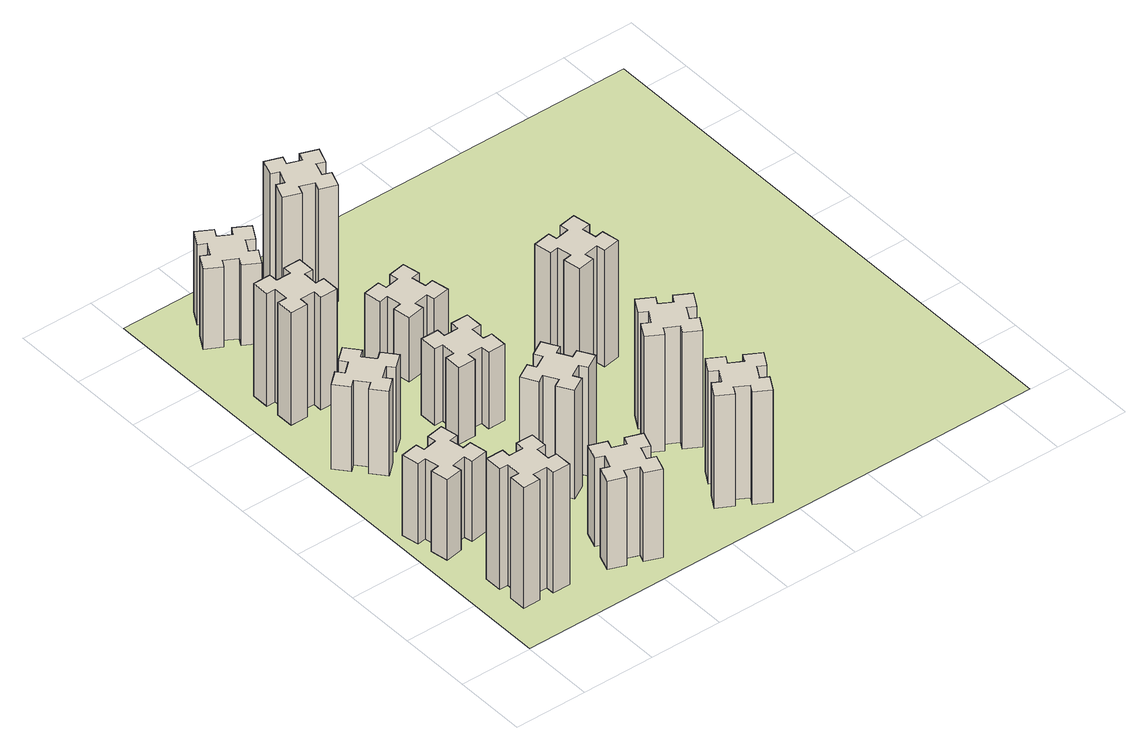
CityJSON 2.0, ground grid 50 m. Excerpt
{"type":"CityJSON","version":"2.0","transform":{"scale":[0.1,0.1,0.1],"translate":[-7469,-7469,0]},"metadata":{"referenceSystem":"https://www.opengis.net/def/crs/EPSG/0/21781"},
"CityObjects":{
"building1":{"type":"Building","attributes":{"class":"1000","function":"1000","usage":"1000","yearOfConstruction":2016,"roofType":"1000","measuredHeight":90,"storeysAboveGround":30,"storeysBelowGround":0},"geometry":[{"type":"Solid","lod":"1","boundaries":[[[[0,1,2,3,4,5,6,7,8,9,10,11,12,13,14,15,16,17,18,19]],[[17,16,20,21]],[[16,15,22,20]],[[15,14,23,22]],[[14,13,24,23]],[[13,12,25,24]],[[12,11,26,25]],[[11,10,27,26]],[[10,9,28,27]],[[9,8,29,28]],[[8,7,30,29]],[[7,6,31,30]],[[6,5,32,31]],[[5,4,33,32]],[[4,3,34,33]],[[3,2,35,34]],[[2,1,36,35]],[[1,0,37,36]],[[0,19,38,37]],[[19,18,39,38]],[[18,17,21,39]],[[24,25,26,27,28,29,30,31,32,33,34,35,36,37,38,39,21,20,22,23]]]]}]},
"building2":{"type":"Building","attributes":{"class":"1000","function":"1000","usage":"1000","yearOfConstruction":2016,"roofType":"1000","measuredHeight":60,"storeysAboveGround":30,"storeysBelowGround":0},"geometry":[{"type":"Solid","lod":"1","boundaries":[[[[40,41,42,43,44,45,46,47,48,49,50,51,52,53,54,55,56,57,58,59]],[[57,56,60,61]],[[56,55,62,60]],[[55,54,63,62]],[[54,53,64,63]],[[53,52,65,64]],[[52,51,66,65]],[[51,50,67,66]],[[50,49,68,67]],[[49,48,69,68]],[[48,47,70,69]],[[47,46,71,70]],[[46,45,72,71]],[[45,44,73,72]],[[44,43,74,73]],[[43,42,75,74]],[[42,41,76,75]],[[41,40,77,76]],[[40,59,78,77]],[[59,58,79,78]],[[58,57,61,79]],[[64,65,66,67,68,69,70,71,72,73,74,75,76,77,78,79,61,60,62,63]]]]}]},
"building3":{"type":"Building","attributes":{"class":"1000","function":"1000","usage":"1000","yearOfConstruction":2016,"roofType":"1000","measuredHeight":63,"storeysAboveGround":30,"storeysBelowGround":0},"geometry":[{"type":"Solid","lod":"1","boundaries":[[[[80,81,82,83,84,85,86,87,88,89,90,91,92,93,94,95,96,97,98,99]],[[97,96,100,101]],[[96,95,102,100]],[[95,94,103,102]],[[94,93,104,103]],[[93,92,105,104]],[[92,91,106,105]],[[91,90,107,106]],[[90,89,108,107]],[[89,88,109,108]],[[88,87,110,109]],[[87,86,111,110]],[[86,85,112,111]],[[85,84,113,112]],[[84,83,114,113]],[[83,82,115,114]],[[82,81,116,115]],[[81,80,117,116]],[[80,99,118,117]],[[99,98,119,118]],[[98,97,101,119]],[[104,105,106,107,108,109,110,111,112,113,114,115,116,117,118,119,101,100,102,103]]]]}]},
"building4":{"type":"Building","attributes":{"class":"1000","function":"1000","usage":"1000","yearOfConstruction":2016,"roofType":"1000","measuredHeight":66,"storeysAboveGround":30,"storeysBelowGround":0},"geometry":[{"type":"Solid","lod":"1","boundaries":[[[[120,121,122,123,124,125,126,127,128,129,130,131,132,133,134,135,136,137,138,139]],[[137,136,140,141]],[[136,135,142,140]],[[135,134,143,142]],[[134,133,144,143]],[[133,132,145,144]],[[132,131,146,145]],[[131,130,147,146]],[[130,129,148,147]],[[129,128,149,148]],[[128,127,150,149]],[[127,126,151,150]],[[126,125,152,151]],[[125,124,153,152]],[[124,123,154,153]],[[123,122,155,154]],[[122,121,156,155]],[[121,120,157,156]],[[120,139,158,157]],[[139,138,159,158]],[[138,137,141,159]],[[144,145,146,147,148,149,150,151,152,153,154,155,156,157,158,159,141,140,142,143]]]]}]},
"building5":{"type":"Building","attributes":{"class":"1000","function":"1000","usage":"1000","yearOfConstruction":2016,"roofType":"1000","measuredHeight":84,"storeysAboveGround":30,"storeysBelowGround":0},"geometry":[{"type":"Solid","lod":"1","boundaries":[[[[160,161,162,163,164,165,166,167,168,169,170,171,172,173,174,175,176,177,178,179]],[[177,176,180,181]],[[176,175,182,180]],[[175,174,183,182]],[[174,173,184,183]],[[173,172,185,184]],[[172,171,186,185]],[[171,170,187,186]],[[170,169,188,187]],[[169,168,189,188]],[[168,167,190,189]],[[167,166,191,190]],[[166,165,192,191]],[[165,164,193,192]],[[164,163,194,193]],[[163,162,195,194]],[[162,161,196,195]],[[161,160,197,196]],[[160,179,198,197]],[[179,178,199,198]],[[178,177,181,199]],[[184,185,186,187,188,189,190,191,192,193,194,195,196,197,198,199,181,180,182,183]]]]}]},
"building6":{"type":"Building","attributes":{"class":"1000","function":"1000","usage":"1000","yearOfConstruction":2016,"roofType":"1000","measuredHeight":81,"storeysAboveGround":30,"storeysBelowGround":0},"geometry":[{"type":"Solid","lod":"1","boundaries":[[[[200,201,202,203,204,205,206,207,208,209,210,211,212,213,214,215,216,217,218,219]],[[217,216,220,221]],[[216,215,222,220]],[[215,214,223,222]],[[214,213,224,223]],[[213,212,225,224]],[[212,211,226,225]],[[211,210,227,226]],[[210,209,228,227]],[[209,208,229,228]],[[208,207,230,229]],[[207,206,231,230]],[[206,205,232,231]],[[205,204,233,232]],[[204,203,234,233]],[[203,202,235,234]],[[202,201,236,235]],[[201,200,237,236]],[[200,219,238,237]],[[219,218,239,238]],[[218,217,221,239]],[[224,225,226,227,228,229,230,231,232,233,234,235,236,237,238,239,221,220,222,223]]]]}]},
"building7":{"type":"Building","attributes":{"class":"1000","function":"1000","usage":"1000","yearOfConstruction":2016,"roofType":"1000","measuredHeight":60,"storeysAboveGround":30,"storeysBelowGround":0},"geometry":[{"type":"Solid","lod":"1","boundaries":[[[[240,241,242,243,244,245,246,247,248,249,250,251,252,253,254,255,256,257,258,259]],[[257,256,260,261]],[[256,255,262,260]],[[255,254,263,262]],[[254,253,264,263]],[[253,252,265,264]],[[252,251,266,265]],[[251,250,267,266]],[[250,249,268,267]],[[249,248,269,268]],[[248,247,270,269]],[[247,246,271,270]],[[246,245,272,271]],[[245,244,273,272]],[[244,243,274,273]],[[243,242,275,274]],[[242,241,276,275]],[[241,240,277,276]],[[240,259,278,277]],[[259,258,279,278]],[[258,257,261,279]],[[264,265,266,267,268,269,270,271,272,273,274,275,276,277,278,279,261,260,262,263]]]]}]},
"building8":{"type":"Building","attributes":{"class":"1000","function":"1000","usage":"1000","yearOfConstruction":2016,"roofType":"1000","measuredHeight":57,"storeysAboveGround":30,"storeysBelowGround":0},"geometry":[{"type":"Solid","lod":"1","boundaries":[[[[280,281,282,283,284,285,286,287,288,289,290,291,292,293,294,295,296,297,298,299]],[[297,296,300,301]],[[296,295,302,300]],[[295,294,303,302]],[[294,293,304,303]],[[293,292,305,304]],[[292,291,306,305]],[[291,290,307,306]],[[290,289,308,307]],[[289,288,309,308]],[[288,287,310,309]],[[287,286,311,310]],[[286,285,312,311]],[[285,284,313,312]],[[284,283,314,313]],[[283,282,315,314]],[[282,281,316,315]],[[281,280,317,316]],[[280,299,318,317]],[[299,298,319,318]],[[298,297,301,319]],[[304,305,306,307,308,309,310,311,312,313,314,315,316,317,318,319,301,300,302,303]]]]}]},
"building9":{"type":"Building","attributes":{"class":"1000","function":"1000","usage":"1000","yearOfConstruction":2016,"roofType":"1000","measuredHeight":48,"storeysAboveGround":30,"storeysBelowGround":0},"geometry":[{"type":"Solid","lod":"1","boundaries":[[[[320,321,322,323,324,325,326,327,328,329,330,331,332,333,334,335,336,337,338,339]],[[337,336,340,341]],[[336,335,342,340]],[[335,334,343,342]],[[334,333,344,343]],[[333,332,345,344]],[[332,331,346,345]],[[331,330,347,346]],[[330,329,348,347]],[[329,328,349,348]],[[328,327,350,349]],[[327,326,351,350]],[[326,325,352,351]],[[325,324,353,352]],[[324,323,354,353]],[[323,322,355,354]],[[322,321,356,355]],[[321,320,357,356]],[[320,339,358,357]],[[339,338,359,358]],[[338,337,341,359]],[[344,345,346,347,348,349,350,351,352,353,354,355,356,357,358,359,341,340,342,343]]]]}]},
"building10":{"type":"Building","attributes":{"class":"1000","function":"1000","usage":"1000","yearOfConstruction":2016,"roofType":"1000","measuredHeight":84,"storeysAboveGround":30,"storeysBelowGround":0},"geometry":[{"type":"Solid","lod":"1","boundaries":[[[[360,361,362,363,364,365,366,367,368,369,370,371,372,373,374,375,376,377,378,379]],[[377,376,380,381]],[[376,375,382,380]],[[375,374,383,382]],[[374,373,384,383]],[[373,372,385,384]],[[372,371,386,385]],[[371,370,387,386]],[[370,369,388,387]],[[369,368,389,388]],[[368,367,390,389]],[[367,366,391,390]],[[366,365,392,391]],[[365,364,393,392]],[[364,363,394,393]],[[363,362,395,394]],[[362,361,396,395]],[[361,360,397,396]],[[360,379,398,397]],[[379,378,399,398]],[[378,377,381,399]],[[384,385,386,387,388,389,390,391,392,393,394,395,396,397,398,399,381,380,382,383]]]]}]},
"building11":{"type":"Building","attributes":{"class":"1000","function":"1000","usage":"1000","yearOfConstruction":2016,"roofType":"1000","measuredHeight":87,"storeysAboveGround":30,"storeysBelowGround":0},"geometry":[{"type":"Solid","lod":"1","boundaries":[[[[400,401,402,403,404,405,406,407,408,409,410,411,412,413,414,415,416,417,418,419]],[[417,416,420,421]],[[416,415,422,420]],[[415,414,423,422]],[[414,413,424,423]],[[413,412,425,424]],[[412,411,426,425]],[[411,410,427,426]],[[410,409,428,427]],[[409,408,429,428]],[[408,407,430,429]],[[407,406,431,430]],[[406,405,432,431]],[[405,404,433,432]],[[404,403,434,433]],[[403,402,435,434]],[[402,401,436,435]],[[401,400,437,436]],[[400,419,438,437]],[[419,418,439,438]],[[418,417,421,439]],[[424,425,426,427,428,429,430,431,432,433,434,435,436,437,438,439,421,420,422,423]]]]}]},
"building12":{"type":"Building","attributes":{"class":"1000","function":"1000","usage":"1000","yearOfConstruction":2016,"roofType":"1000","measuredHeight":87,"storeysAboveGround":30,"storeysBelowGround":0},"geometry":[{"type":"Solid","lod":"1","boundaries":[[[[440,441,442,443,444,445,446,447,448,449,450,451,452,453,454,455,456,457,458,459]],[[457,456,460,461]],[[456,455,462,460]],[[455,454,463,462]],[[454,453,464,463]],[[453,452,465,464]],[[452,451,466,465]],[[451,450,467,466]],[[450,449,468,467]],[[449,448,469,468]],[[448,447,470,469]],[[447,446,471,470]],[[446,445,472,471]],[[445,444,473,472]],[[444,443,474,473]],[[443,442,475,474]],[[442,441,476,475]],[[441,440,477,476]],[[440,459,478,477]],[[459,458,479,478]],[[458,457,461,479]],[[464,465,466,467,468,469,470,471,472,473,474,475,476,477,478,479,461,460,462,463]]]]}]},
"building13":{"type":"Building","attributes":{"class":"1000","function":"1000","usage":"1000","yearOfConstruction":2016,"roofType":"1000","measuredHeight":87,"storeysAboveGround":30,"storeysBelowGround":0},"geometry":[{"type":"Solid","lod":"1","boundaries":[[[[480,481,482,483,484,485,486,487,488,489,490,491,492,493,494,495,496,497,498,499]],[[497,496,500,501]],[[496,495,502,500]],[[495,494,503,502]],[[494,493,504,503]],[[493,492,505,504]],[[492,491,506,505]],[[491,490,507,506]],[[490,489,508,507]],[[489,488,509,508]],[[488,487,510,509]],[[487,486,511,510]],[[486,485,512,511]],[[485,484,513,512]],[[484,483,514,513]],[[483,482,515,514]],[[482,481,516,515]],[[481,480,517,516]],[[480,499,518,517]],[[499,498,519,518]],[[498,497,501,519]],[[504,505,506,507,508,509,510,511,512,513,514,515,516,517,518,519,501,500,502,503]]]]}]},
"landuse1":{"type":"LandUse","attributes":{"name":"plot1","function":"1010"},"geometry":[{"type":"MultiSurface","lod":"1","boundaries":[[[520,521,522,523]]]}]}
},
"vertices":[
[265,525,0],[265,425,0],[205,425,0],[205,305,0],[325,305,0],[325,365,0],[425,365,0],[425,305,0],[545,305,0],[545,425,0],[485,425,0],[485,525,0],[545,525,0],[545,645,0],[425,645,0],[425,585,0],[325,585,0],[325,645,0],[205,645,0],[205,525,0],[325,585,900],[325,645,900],[425,585,900],[425,645,900],[545,645,900],[545,525,900],[485,525,900],[485,425,900],[545,425,900],[545,305,900],[425,305,900],[425,365,900],[325,365,900],[325,305,900],[205,305,900],[205,425,900],[265,425,900],[265,525,900],[205,525,900],[205,645,900],
[158,1145,0],[176,1047,0],[117,1037,0],[137,918,0],[256,939,0],[245,998,0],[344,1016,0],[354,957,0],[472,977,0],[451,1096,0],[392,1085,0],[375,1184,0],[434,1194,0],[413,1312,0],[295,1291,0],[305,1232,0],[207,1215,0],[197,1274,0],[78,1253,0],[99,1135,0],[207,1215,600],[197,1274,600],[305,1232,600],[295,1291,600],[413,1312,600],[434,1194,600],[375,1184,600],[392,1085,600],[451,1096,600],[472,977,600],[354,957,600],[344,1016,600],[245,998,600],[256,939,600],[137,918,600],[117,1037,600],[176,1047,600],[158,1145,600],[99,1135,600],[78,1253,600],
[259,1923,0],[323,1846,0],[277,1808,0],[354,1716,0],[446,1793,0],[408,1839,0],[484,1903,0],[523,1857,0],[615,1934,0],[538,2026,0],[492,1988,0],[427,2064,0],[473,2103,0],[396,2195,0],[304,2118,0],[343,2072,0],[266,2007,0],[228,2053,0],[136,1976,0],[213,1884,0],[266,2007,630],[228,2053,630],[343,2072,630],[304,2118,630],[396,2195,630],[473,2103,630],[427,2064,630],[492,1988,630],[538,2026,630],[615,1934,630],[523,1857,630],[484,1903,630],[408,1839,630],[446,1793,630],[354,1716,630],[277,1808,630],[323,1846,630],[259,1923,630],[213,1884,630],[136,1976,630],
[1100,462,0],[1006,496,0],[1027,552,0],[914,593,0],[873,480,0],[929,460,0],[895,366,0],[839,387,0],[797,274,0],[910,233,0],[931,289,0],[1025,255,0],[1004,199,0],[1117,157,0],[1158,270,0],[1102,291,0],[1136,385,0],[1192,364,0],[1233,477,0],[1120,518,0],[1136,385,660],[1192,364,660],[1102,291,660],[1158,270,660],[1117,157,660],[1004,199,660],[1025,255,660],[931,289,660],[910,233,660],[797,274,660],[839,387,660],[895,366,660],[929,460,660],[873,480,660],[914,593,660],[1027,552,660],[1006,496,660],[1100,462,660],[1120,518,660],[1233,477,660],
[265,2645,0],[265,2545,0],[205,2545,0],[205,2425,0],[325,2425,0],[325,2485,0],[425,2485,0],[425,2425,0],[545,2425,0],[545,2545,0],[485,2545,0],[485,2645,0],[545,2645,0],[545,2765,0],[425,2765,0],[425,2705,0],[325,2705,0],[325,2765,0],[205,2765,0],[205,2645,0],[325,2705,840],[325,2765,840],[425,2705,840],[425,2765,840],[545,2765,840],[545,2645,840],[485,2645,840],[485,2545,840],[545,2545,840],[545,2425,840],[425,2425,840],[425,2485,840],[325,2485,840],[325,2425,840],[205,2425,840],[205,2545,840],[265,2545,840],[265,2645,840],[205,2645,840],[205,2765,840],
[1104,1236,0],[1017,1186,0],[987,1238,0],[883,1178,0],[943,1074,0],[995,1104,0],[1045,1017,0],[993,987,0],[1053,883,0],[1157,943,0],[1127,995,0],[1214,1045,0],[1244,993,0],[1348,1053,0],[1288,1157,0],[1236,1127,0],[1186,1214,0],[1238,1244,0],[1178,1348,0],[1074,1288,0],[1186,1214,810],[1238,1244,810],[1236,1127,810],[1288,1157,810],[1348,1053,810],[1244,993,810],[1214,1045,810],[1127,995,810],[1157,943,810],[1053,883,810],[993,987,810],[1045,1017,810],[995,1104,810],[943,1074,810],[883,1178,810],[987,1238,810],[1017,1186,810],[1104,1236,810],[1074,1288,810],[1178,1348,810],
[405,3434,0],[355,3347,0],[303,3377,0],[243,3273,0],[347,3213,0],[377,3265,0],[464,3215,0],[434,3163,0],[538,3103,0],[598,3207,0],[546,3237,0],[596,3324,0],[648,3294,0],[708,3398,0],[604,3458,0],[574,3406,0],[487,3456,0],[517,3508,0],[413,3568,0],[353,3464,0],[487,3456,600],[517,3508,600],[574,3406,600],[604,3458,600],[708,3398,600],[648,3294,600],[596,3324,600],[546,3237,600],[598,3207,600],[538,3103,600],[434,3163,600],[464,3215,600],[377,3265,600],[347,3213,600],[243,3273,600],[303,3377,600],[355,3347,600],[405,3434,600],[353,3464,600],[413,3568,600],
[1125,1805,0],[1125,1905,0],[1185,1905,0],[1185,2025,0],[1065,2025,0],[1065,1965,0],[965,1965,0],[965,2025,0],[845,2025,0],[845,1905,0],[905,1905,0],[905,1805,0],[845,1805,0],[845,1685,0],[965,1685,0],[965,1745,0],[1065,1745,0],[1065,1685,0],[1185,1685,0],[1185,1805,0],[1065,1745,570],[1065,1685,570],[965,1745,570],[965,1685,570],[845,1685,570],[845,1805,570],[905,1805,570],[905,1905,570],[845,1905,570],[845,2025,570],[965,2025,570],[965,1965,570],[1065,1965,570],[1065,2025,570],[1185,2025,570],[1185,1905,570],[1125,1905,570],[1125,1805,570],[1185,1805,570],[1185,1685,570],
[1085,2378,0],[1184,2396,0],[1194,2337,0],[1312,2357,0],[1291,2476,0],[1232,2465,0],[1215,2564,0],[1274,2574,0],[1253,2692,0],[1135,2671,0],[1145,2612,0],[1047,2595,0],[1037,2654,0],[918,2633,0],[939,2515,0],[998,2525,0],[1016,2427,0],[957,2417,0],[977,2298,0],[1096,2319,0],[1016,2427,480],[957,2417,480],[998,2525,480],[939,2515,480],[918,2633,480],[1037,2654,480],[1047,2595,480],[1145,2612,480],[1135,2671,480],[1253,2692,480],[1274,2574,480],[1215,2564,480],[1232,2465,480],[1291,2476,480],[1312,2357,480],[1194,2337,480],[1184,2396,480],[1085,2378,480],[1096,2319,480],[977,2298,480],
[1954,446,0],[1867,496,0],[1897,548,0],[1793,608,0],[1733,504,0],[1785,474,0],[1735,387,0],[1683,417,0],[1623,313,0],[1727,253,0],[1757,305,0],[1844,255,0],[1814,203,0],[1918,143,0],[1978,247,0],[1926,277,0],[1976,364,0],[2028,334,0],[2088,438,0],[1984,498,0],[1976,364,840],[2028,334,840],[1926,277,840],[1978,247,840],[1918,143,840],[1814,203,840],[1844,255,840],[1757,305,840],[1727,253,840],[1623,313,840],[1683,417,840],[1735,387,840],[1785,474,840],[1733,504,840],[1793,608,840],[1897,548,840],[1867,496,840],[1954,446,840],[1984,498,840],[2088,438,840],
[931,3249,0],[1025,3215,0],[1004,3159,0],[1117,3117,0],[1158,3230,0],[1102,3251,0],[1136,3345,0],[1192,3324,0],[1233,3437,0],[1120,3478,0],[1100,3422,0],[1006,3456,0],[1027,3512,0],[914,3553,0],[873,3440,0],[929,3420,0],[895,3326,0],[839,3347,0],[797,3234,0],[910,3193,0],[895,3326,870],[839,3347,870],[929,3420,870],[873,3440,870],[914,3553,870],[1027,3512,870],[1006,3456,870],[1100,3422,870],[1120,3478,870],[1233,3437,870],[1192,3324,870],[1136,3345,870],[1102,3251,870],[1158,3230,870],[1117,3117,870],[1004,3159,870],[1025,3215,870],[931,3249,870],[910,3193,870],[797,3234,870],
[1926,917,0],[1976,1004,0],[2028,974,0],[2088,1078,0],[1984,1138,0],[1954,1086,0],[1867,1136,0],[1897,1188,0],[1793,1248,0],[1733,1144,0],[1785,1114,0],[1735,1027,0],[1683,1057,0],[1623,953,0],[1727,893,0],[1757,945,0],[1844,895,0],[1814,843,0],[1918,783,0],[1978,887,0],[1844,895,870],[1814,843,870],[1757,945,870],[1727,893,870],[1623,953,870],[1683,1057,870],[1735,1027,870],[1785,1114,870],[1733,1144,870],[1793,1248,870],[1897,1188,870],[1867,1136,870],[1954,1086,870],[1984,1138,870],[2088,1078,870],[2028,974,870],[1976,1004,870],[1926,917,870],[1978,887,870],[1918,783,870],
[1738,1885,0],[1756,1787,0],[1697,1777,0],[1717,1658,0],[1836,1679,0],[1825,1738,0],[1924,1756,0],[1934,1697,0],[2052,1717,0],[2031,1836,0],[1972,1825,0],[1955,1924,0],[2014,1934,0],[1993,2052,0],[1875,2031,0],[1885,1972,0],[1787,1955,0],[1777,2014,0],[1658,1993,0],[1679,1875,0],[1787,1955,870],[1777,2014,870],[1885,1972,870],[1875,2031,870],[1993,2052,870],[2014,1934,870],[1955,1924,870],[1972,1825,870],[2031,1836,870],[2052,1717,870],[1934,1697,870],[1924,1756,870],[1825,1738,870],[1836,1679,870],[1717,1658,870],[1697,1777,870],[1756,1787,870],[1738,1885,870],[1679,1875,870],[1658,1993,870],
[5,3705,0],[3705,3705,0],[3705,5,0],[5,5,0]
]}
